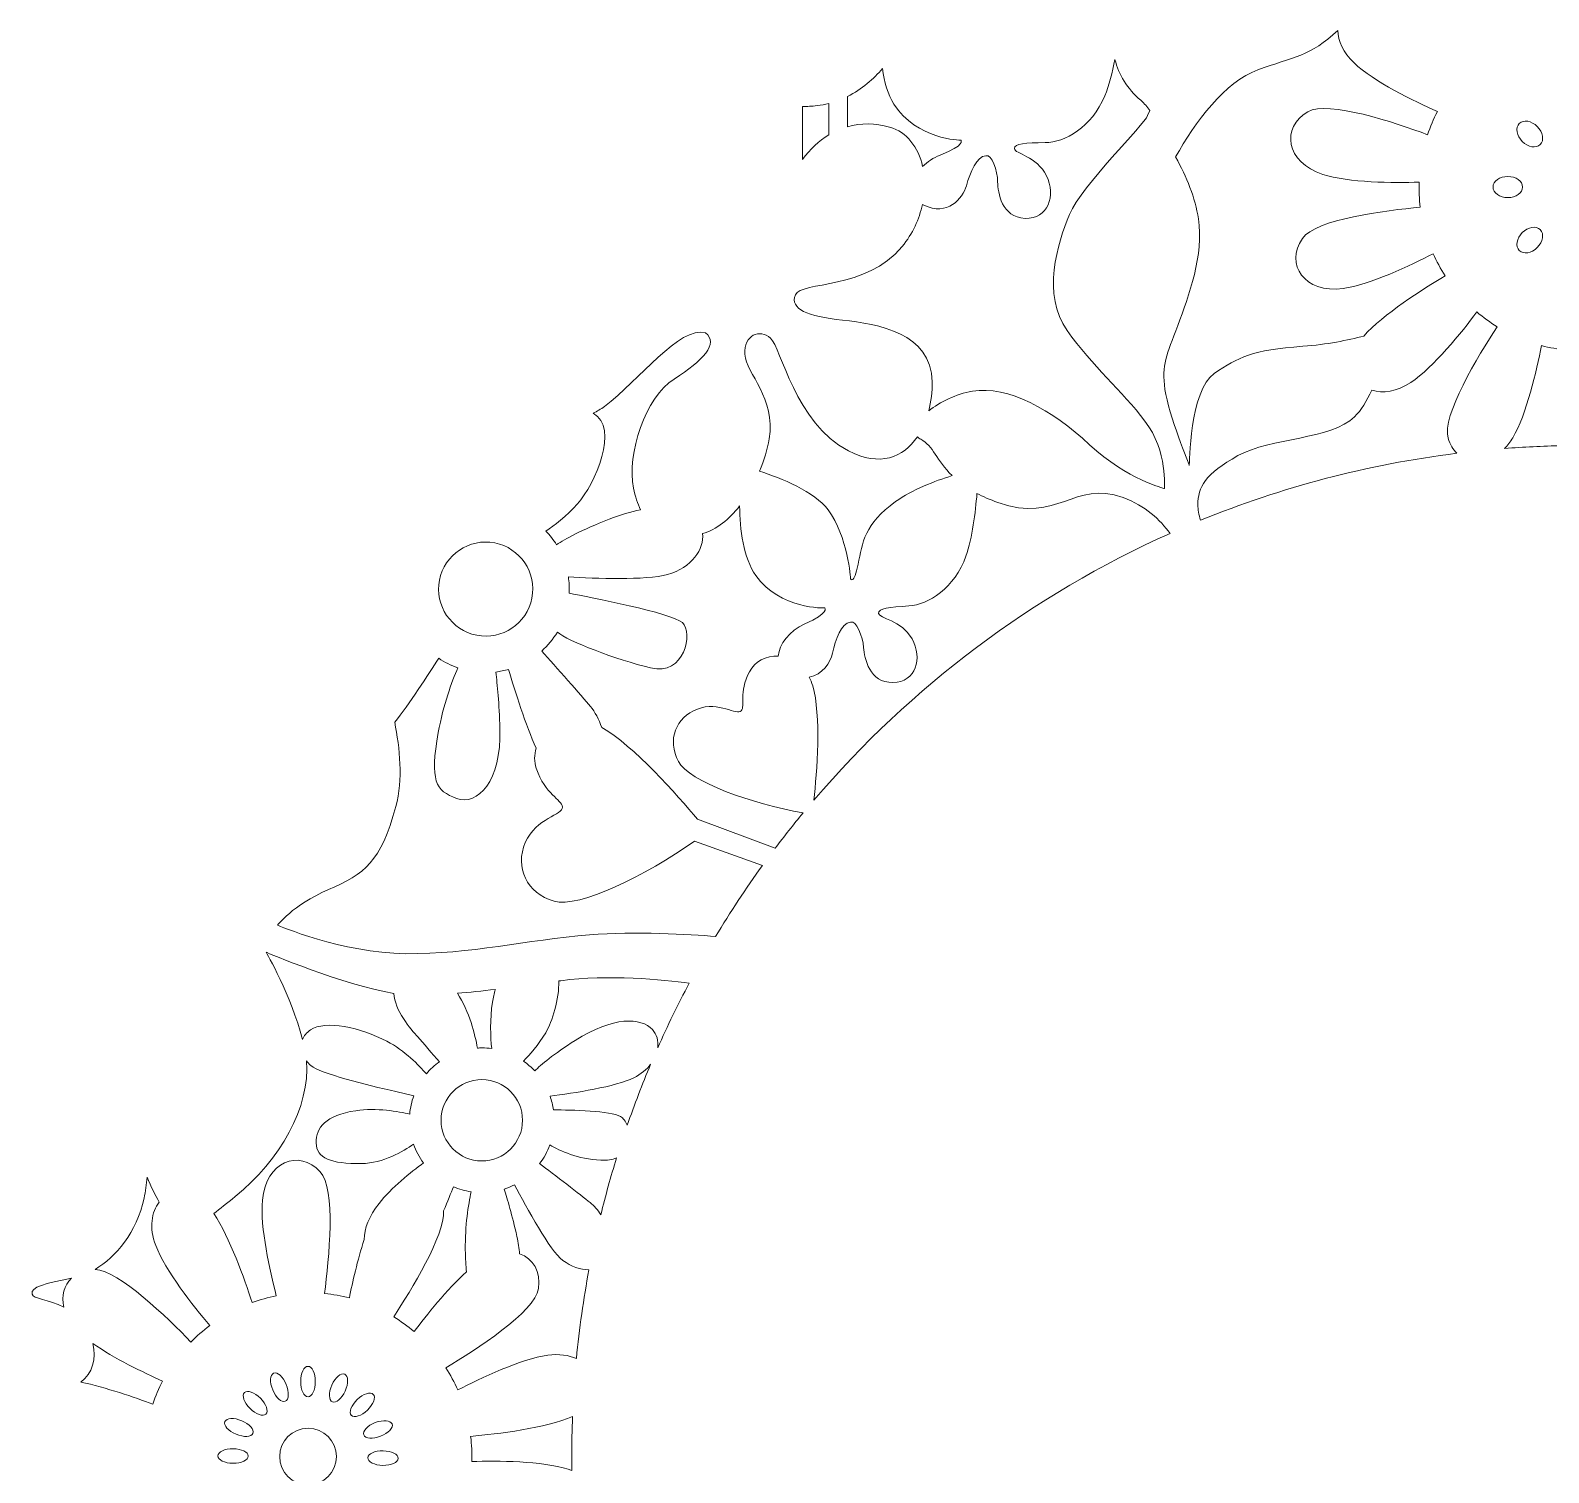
# Model space of a CAD drawing. Header units: inches. Extents: x -22.3 to 19.4, y -6.8 to 10.
# Drawn here: x -21.19 to -13.56, y 1.56 to 8.81 of the extents above; entities that cross this region are included whole.
import ezdxf

# ---------------------------------------------------------------- set-up
doc = ezdxf.new("R2010")
doc.units = ezdxf.units.IN
doc.header["$MEASUREMENT"] = 0
doc.layers.add('Layer 1', color=7, linetype='Continuous')

msp = doc.modelspace()

# ---------------------------------------------------------------- linework, layer by layer
at = {"layer": 'Layer 1', "color": 240, "lineweight": 9}
for points, knots in [([(-15.4329, 8.1741), (-15.3369, 8.3477), (-15.1826, 8.5533), (-15.02, 8.6123), (-15.02, 8.6123), (-14.843, 8.6765), (-14.754, 8.6791), (-14.6178, 8.8109), (-14.6178, 8.8109), (-14.6168, 8.7587), (-14.5913, 8.7002), (-14.5356, 8.6471), (-14.5356, 8.6471), (-14.4375, 8.5533), (-14.233, 8.4543), (-14.1164, 8.4022), (-14.1164, 8.4022), (-14.1357, 8.3651), (-14.1523, 8.3263), (-14.1658, 8.286), (-14.1658, 8.286), (-14.3295, 8.347), (-14.6658, 8.46), (-14.7678, 8.4015), (-14.7678, 8.4015), (-14.9044, 8.3232), (-14.8791, 8.1466), (-14.6926, 8.086), (-14.6926, 8.086), (-14.5634, 8.0441), (-14.3361, 8.0436), (-14.2085, 8.0473), (-14.2085, 8.0473), (-14.2098, 8.0046), (-14.2078, 7.9624), (-14.2027, 7.9212), (-14.2027, 7.9212), (-14.3765, 7.9051), (-14.7287, 7.861), (-14.7953, 7.7641), (-14.7953, 7.7641), (-14.8844, 7.6343), (-14.785, 7.4861), (-14.5906, 7.5125), (-14.5906, 7.5125), (-14.456, 7.5308), (-14.2511, 7.6289), (-14.1377, 7.6875), (-14.1377, 7.6875), (-14.1205, 7.6489), (-14.1004, 7.6118), (-14.0776, 7.5765), (-14.0776, 7.5765), (-14.1909, 7.5084), (-14.3895, 7.3815), (-14.487, 7.2734), (-14.487, 7.2734), (-14.5659, 7.2524), (-14.6722, 7.2303), (-14.7927, 7.2217), (-14.7927, 7.2217), (-15.0494, 7.2034), (-15.1167, 7.1667), (-15.2389, 7.0842), (-15.2389, 7.0842), (-15.3612, 7.0017), (-15.3642, 6.6227), (-15.3642, 6.6227), (-15.3642, 6.6227), (-15.3642, 6.6227), (-15.4681, 6.8794), (-15.4865, 7.0047), (-15.4865, 7.0047), (-15.5048, 7.13), (-15.4773, 7.1759), (-15.4223, 7.3256), (-15.4223, 7.3256), (-15.3673, 7.4754), (-15.2893, 7.6817), (-15.3184, 7.8635), (-15.3184, 7.8635), (-15.335, 7.9678), (-15.3773, 8.0742), (-15.4329, 8.1741)], [0, 0, 0, 0, 0.045455, 0.045455, 0.045455, 0.045455, 0.090909, 0.090909, 0.090909, 0.090909, 0.136364, 0.136364, 0.136364, 0.136364, 0.181818, 0.181818, 0.181818, 0.181818, 0.227273, 0.227273, 0.227273, 0.227273, 0.272727, 0.272727, 0.272727, 0.272727, 0.318182, 0.318182, 0.318182, 0.318182, 0.363636, 0.363636, 0.363636, 0.363636, 0.409091, 0.409091, 0.409091, 0.409091, 0.454545, 0.454545, 0.454545, 0.454545, 0.5, 0.5, 0.5, 0.5, 0.545455, 0.545455, 0.545455, 0.545455, 0.590909, 0.590909, 0.590909, 0.590909, 0.636364, 0.636364, 0.636364, 0.636364, 0.681818, 0.681818, 0.681818, 0.681818, 0.727273, 0.727273, 0.727273, 0.727273, 0.772727, 0.772727, 0.772727, 0.772727, 0.818182, 0.818182, 0.818182, 0.818182, 0.863636, 0.863636, 0.863636, 0.863636, 0.909091, 0.909091, 0.909091, 0.909091, 1, 1, 1, 1]), ([(-15.5629, 8.4078), (-15.5629, 8.4078), (-15.5736, 8.3831), (-15.5736, 8.3831), (-15.5736, 8.3831), (-15.5904, 8.3357), (-15.9052, 8.0316), (-15.9663, 7.8849), (-15.9663, 7.8849), (-16.0274, 7.7382), (-16.1069, 7.4815), (-15.9785, 7.3012), (-15.9785, 7.3012), (-15.8502, 7.1209), (-15.7035, 6.9986), (-15.5873, 6.8458), (-15.5873, 6.8458), (-15.4712, 6.693), (-15.4895, 6.5065), (-15.4895, 6.5065), (-15.4895, 6.5065), (-15.4895, 6.5065), (-15.6729, 6.5493), (-15.8654, 6.7266), (-15.8654, 6.7266), (-16.058, 6.9039), (-16.275, 7.0261), (-16.4553, 6.9956), (-16.4553, 6.9956), (-16.5372, 6.9817), (-16.6191, 6.9413), (-16.6747, 6.8965), (-16.6747, 6.8965), (-16.6625, 6.9432), (-16.6567, 6.9932), (-16.6574, 7.0434), (-16.6574, 7.0434), (-16.6611, 7.2885), (-16.9297, 7.3345), (-17.1078, 7.3532), (-17.1078, 7.3532), (-17.2858, 7.3719), (-17.3738, 7.4104), (-17.3454, 7.4802), (-17.3454, 7.4802), (-17.3171, 7.55), (-16.9867, 7.504), (-16.8081, 7.7236), (-16.8081, 7.7236), (-16.7555, 7.7881), (-16.7222, 7.8619), (-16.7064, 7.9352), (-16.7064, 7.9352), (-16.7041, 7.9339), (-16.7018, 7.9327), (-16.6993, 7.9315), (-16.6993, 7.9315), (-16.5813, 7.8748), (-16.5036, 7.9636), (-16.4854, 8.0296), (-16.4854, 8.0296), (-16.4672, 8.0957), (-16.4326, 8.1778), (-16.3871, 8.1802), (-16.3871, 8.1802), (-16.3573, 8.1905), (-16.3288, 8.1031), (-16.3281, 8.0489), (-16.3281, 8.0489), (-16.3274, 7.9947), (-16.3077, 7.8699), (-16.1903, 7.8653), (-16.1903, 7.8653), (-16.0729, 7.8607), (-16.0337, 7.98), (-16.0824, 8.0793), (-16.0824, 8.0793), (-16.1311, 8.1787), (-16.2423, 8.1901), (-16.2437, 8.2161), (-16.2437, 8.2161), (-16.2451, 8.242), (-16.1867, 8.2451), (-16.0891, 8.246), (-16.0891, 8.246), (-15.9916, 8.2468), (-15.8546, 8.3236), (-15.7893, 8.4811), (-15.7893, 8.4811), (-15.7674, 8.5337), (-15.7507, 8.6), (-15.738, 8.6648), (-15.738, 8.6648), (-15.7201, 8.5872), (-15.6772, 8.5191), (-15.6084, 8.4592), (-15.6084, 8.4592), (-15.5895, 8.4428), (-15.5746, 8.4256), (-15.5629, 8.4078)], [0, 0, 0, 0, 0.038462, 0.038462, 0.038462, 0.038462, 0.076923, 0.076923, 0.076923, 0.076923, 0.115385, 0.115385, 0.115385, 0.115385, 0.153846, 0.153846, 0.153846, 0.153846, 0.192308, 0.192308, 0.192308, 0.192308, 0.230769, 0.230769, 0.230769, 0.230769, 0.269231, 0.269231, 0.269231, 0.269231, 0.307692, 0.307692, 0.307692, 0.307692, 0.346154, 0.346154, 0.346154, 0.346154, 0.384615, 0.384615, 0.384615, 0.384615, 0.423077, 0.423077, 0.423077, 0.423077, 0.461538, 0.461538, 0.461538, 0.461538, 0.5, 0.5, 0.5, 0.5, 0.538462, 0.538462, 0.538462, 0.538462, 0.576923, 0.576923, 0.576923, 0.576923, 0.615385, 0.615385, 0.615385, 0.615385, 0.653846, 0.653846, 0.653846, 0.653846, 0.692308, 0.692308, 0.692308, 0.692308, 0.730769, 0.730769, 0.730769, 0.730769, 0.769231, 0.769231, 0.769231, 0.769231, 0.807692, 0.807692, 0.807692, 0.807692, 0.846154, 0.846154, 0.846154, 0.846154, 0.884615, 0.884615, 0.884615, 0.884615, 0.923077, 0.923077, 0.923077, 0.923077, 1, 1, 1, 1]), ([(-17.0832, 8.478), (-17.0832, 8.478), (-17.0832, 8.326), (-17.0832, 8.326), (-17.0832, 8.326), (-17.016, 8.3449), (-16.9442, 8.3447), (-16.8716, 8.3243), (-16.8716, 8.3243), (-16.7844, 8.2997), (-16.7271, 8.2233), (-16.7054, 8.1267), (-16.7054, 8.1267), (-16.6818, 8.1499), (-16.6516, 8.1698), (-16.6172, 8.1831), (-16.6172, 8.1831), (-16.4876, 8.2334), (-16.5128, 8.2581), (-16.5128, 8.2581), (-16.5128, 8.2581), (-16.5128, 8.2581), (-16.7364, 8.2614), (-16.85, 8.4397), (-16.85, 8.4397), (-16.8811, 8.4885), (-16.8981, 8.5521), (-16.9066, 8.6188), (-16.9066, 8.6188), (-16.9524, 8.5672), (-17.0099, 8.5147), (-17.0832, 8.478)], [0, 0, 0, 0, 0.111111, 0.111111, 0.111111, 0.111111, 0.222222, 0.222222, 0.222222, 0.222222, 0.333333, 0.333333, 0.333333, 0.333333, 0.444444, 0.444444, 0.444444, 0.444444, 0.555556, 0.555556, 0.555556, 0.555556, 0.666667, 0.666667, 0.666667, 0.666667, 0.777778, 0.777778, 0.777778, 0.777778, 1, 1, 1, 1]), ([(-17.1772, 8.2851), (-17.1772, 8.2851), (-17.1772, 8.4431), (-17.1772, 8.4431), (-17.1772, 8.4431), (-17.1959, 8.4384), (-17.2153, 8.4348), (-17.2357, 8.4324), (-17.2357, 8.4324), (-17.2624, 8.4292), (-17.287, 8.4276), (-17.3101, 8.4276), (-17.3101, 8.4276), (-17.3101, 8.4276), (-17.3101, 8.1609), (-17.3101, 8.1609), (-17.3101, 8.1609), (-17.2714, 8.2138), (-17.2264, 8.2554), (-17.1772, 8.2851)], [0, 0, 0, 0, 0.166667, 0.166667, 0.166667, 0.166667, 0.333333, 0.333333, 0.333333, 0.333333, 0.5, 0.5, 0.5, 0.5, 0.666667, 0.666667, 0.666667, 0.666667, 1, 1, 1, 1]), ([(-13.7044, 8.3422), (-13.6837, 8.363), (-13.6433, 8.3563), (-13.6142, 8.3272), (-13.6142, 8.3272), (-13.5851, 8.2981), (-13.5784, 8.2577), (-13.5991, 8.2369), (-13.5991, 8.2369), (-13.6199, 8.2161), (-13.6603, 8.2229), (-13.6894, 8.252), (-13.6894, 8.252), (-13.7185, 8.281), (-13.7252, 8.3215), (-13.7044, 8.3422)], [0, 0, 0, 0, 0.2, 0.2, 0.2, 0.2, 0.4, 0.4, 0.4, 0.4, 0.6, 0.6, 0.6, 0.6, 1, 1, 1, 1]), ([(-13.8368, 8.0227), (-13.8368, 8.0521), (-13.8035, 8.0759), (-13.7623, 8.0759), (-13.7623, 8.0759), (-13.7212, 8.0759), (-13.6879, 8.0521), (-13.6879, 8.0227), (-13.6879, 8.0227), (-13.6879, 7.9933), (-13.7212, 7.9695), (-13.7623, 7.9695), (-13.7623, 7.9695), (-13.8035, 7.9695), (-13.8368, 7.9933), (-13.8368, 8.0227)], [0, 0, 0, 0, 0.2, 0.2, 0.2, 0.2, 0.4, 0.4, 0.4, 0.4, 0.6, 0.6, 0.6, 0.6, 1, 1, 1, 1]), ([(-13.7044, 7.7032), (-13.7252, 7.724), (-13.7185, 7.7644), (-13.6894, 7.7934), (-13.6894, 7.7934), (-13.6603, 7.8225), (-13.6199, 7.8293), (-13.5991, 7.8085), (-13.5991, 7.8085), (-13.5784, 7.7877), (-13.5851, 7.7473), (-13.6142, 7.7182), (-13.6142, 7.7182), (-13.6433, 7.6892), (-13.6837, 7.6824), (-13.7044, 7.7032)], [0, 0, 0, 0, 0.2, 0.2, 0.2, 0.2, 0.4, 0.4, 0.4, 0.4, 0.6, 0.6, 0.6, 0.6, 1, 1, 1, 1]), ([(-14.0188, 6.6835), (-14.0377, 6.7026), (-14.0527, 6.7278), (-14.0622, 6.7589), (-14.0622, 6.7589), (-14.0965, 6.8714), (-13.9113, 7.1742), (-13.8155, 7.3201), (-13.8155, 7.3201), (-13.8515, 7.3422), (-13.8857, 7.367), (-13.9177, 7.3942), (-13.9177, 7.3942), (-13.9944, 7.2922), (-14.1365, 7.1148), (-14.2499, 7.0399), (-14.2499, 7.0399), (-14.322, 6.9923), (-14.3922, 6.9832), (-14.4462, 7.0013), (-14.4462, 7.0013), (-14.4711, 6.9477), (-14.5002, 6.8991), (-14.5329, 6.8672), (-14.5329, 6.8672), (-14.6521, 6.751), (-14.9547, 6.7633), (-15.1197, 6.6716), (-15.1197, 6.6716), (-15.2848, 6.5799), (-15.3214, 6.5127), (-15.3214, 6.424), (-15.3214, 6.424), (-15.3214, 6.4013), (-15.316, 6.3741), (-15.3079, 6.3463), (-15.3079, 6.3463), (-14.9018, 6.5124), (-14.4695, 6.6274), (-14.0188, 6.6835)], [0, 0, 0, 0, 0.090909, 0.090909, 0.090909, 0.090909, 0.181818, 0.181818, 0.181818, 0.181818, 0.272727, 0.272727, 0.272727, 0.272727, 0.363636, 0.363636, 0.363636, 0.363636, 0.454545, 0.454545, 0.454545, 0.454545, 0.545455, 0.545455, 0.545455, 0.545455, 0.636364, 0.636364, 0.636364, 0.636364, 0.727273, 0.727273, 0.727273, 0.727273, 0.818182, 0.818182, 0.818182, 0.818182, 1, 1, 1, 1]), ([(-17.7967, 7.29), (-17.73, 7.2359), (-17.8095, 7.1488), (-17.955, 7.0568), (-17.955, 7.0568), (-18.1004, 6.9647), (-18.1942, 6.6809), (-18.1588, 6.5077), (-18.1588, 6.5077), (-18.1504, 6.4667), (-18.139, 6.4303), (-18.1241, 6.3991), (-18.1241, 6.3991), (-18.1716, 6.3901), (-18.2242, 6.375), (-18.2817, 6.3525), (-18.2817, 6.3525), (-18.4222, 6.2975), (-18.503, 6.2521), (-18.5465, 6.2234), (-18.5465, 6.2234), (-18.5619, 6.248), (-18.5799, 6.2711), (-18.6001, 6.2921), (-18.6001, 6.2921), (-18.5588, 6.3197), (-18.4965, 6.3664), (-18.4414, 6.4287), (-18.4414, 6.4287), (-18.353, 6.5286), (-18.2289, 6.8113), (-18.362, 6.8852), (-18.362, 6.8852), (-18.3427, 6.8941), (-18.3238, 6.9054), (-18.3054, 6.9192), (-18.3054, 6.9192), (-18.1299, 7.0512), (-17.9297, 7.3245), (-17.7967, 7.29)], [0, 0, 0, 0, 0.090909, 0.090909, 0.090909, 0.090909, 0.181818, 0.181818, 0.181818, 0.181818, 0.272727, 0.272727, 0.272727, 0.272727, 0.363636, 0.363636, 0.363636, 0.363636, 0.454545, 0.454545, 0.454545, 0.454545, 0.545455, 0.545455, 0.545455, 0.545455, 0.636364, 0.636364, 0.636364, 0.636364, 0.727273, 0.727273, 0.727273, 0.727273, 0.818182, 0.818182, 0.818182, 0.818182, 1, 1, 1, 1]), ([(-16.5573, 6.5712), (-16.6354, 6.6483), (-16.6521, 6.7216), (-16.7151, 6.7541), (-16.7151, 6.7541), (-16.722, 6.7577), (-16.7275, 6.7617), (-16.7319, 6.7662), (-16.7319, 6.7662), (-16.8023, 6.6626), (-16.9206, 6.6138), (-17.0782, 6.6958), (-17.0782, 6.6958), (-17.348, 6.8363), (-17.4172, 7.2147), (-17.4706, 7.2627), (-17.4706, 7.2627), (-17.524, 7.3107), (-17.6049, 7.2798), (-17.5988, 7.1813), (-17.5988, 7.1813), (-17.5927, 7.0827), (-17.4419, 6.9616), (-17.4775, 6.7561), (-17.4775, 6.7561), (-17.4866, 6.7036), (-17.5028, 6.6481), (-17.5251, 6.5941), (-17.5251, 6.5941), (-17.4189, 6.5586), (-17.2475, 6.4901), (-17.181, 6.3996), (-17.181, 6.3996), (-17.0816, 6.2643), (-17.0676, 6.0523), (-17.0676, 6.0523), (-17.0676, 6.0523), (-17.0676, 6.0523), (-17.051, 6.0192), (-17.0297, 6.126), (-17.0297, 6.126), (-17.0085, 6.2329), (-16.999, 6.3276), (-16.8412, 6.4403), (-16.8412, 6.4403), (-16.7569, 6.5005), (-16.6441, 6.5439), (-16.5573, 6.5712)], [0, 0, 0, 0, 0.076923, 0.076923, 0.076923, 0.076923, 0.153846, 0.153846, 0.153846, 0.153846, 0.230769, 0.230769, 0.230769, 0.230769, 0.307692, 0.307692, 0.307692, 0.307692, 0.384615, 0.384615, 0.384615, 0.384615, 0.461538, 0.461538, 0.461538, 0.461538, 0.538462, 0.538462, 0.538462, 0.538462, 0.615385, 0.615385, 0.615385, 0.615385, 0.692308, 0.692308, 0.692308, 0.692308, 0.769231, 0.769231, 0.769231, 0.769231, 0.846154, 0.846154, 0.846154, 0.846154, 1, 1, 1, 1]), ([(-13.4902, 6.7216), (-13.5071, 6.8661), (-13.4844, 7.08), (-13.468, 7.2029), (-13.468, 7.2029), (-13.5106, 7.2072), (-13.5521, 7.2147), (-13.5923, 7.2251), (-13.5923, 7.2251), (-13.6172, 7.0999), (-13.6683, 6.8785), (-13.7379, 6.762), (-13.7379, 6.762), (-13.7504, 6.7411), (-13.764, 6.723), (-13.7785, 6.7076), (-13.7785, 6.7076), (-13.6831, 6.7149), (-13.587, 6.7196), (-13.4902, 6.7216)], [0, 0, 0, 0, 0.166667, 0.166667, 0.166667, 0.166667, 0.333333, 0.333333, 0.333333, 0.333333, 0.5, 0.5, 0.5, 0.5, 0.666667, 0.666667, 0.666667, 0.666667, 1, 1, 1, 1]), ([(-15.4611, 6.2806), (-15.5102, 6.3478), (-15.5855, 6.4198), (-15.6974, 6.4607), (-15.6974, 6.4607), (-15.948, 6.5524), (-16.0217, 6.3268), (-16.327, 6.4363), (-16.327, 6.4363), (-16.3673, 6.4507), (-16.402, 6.466), (-16.4321, 6.4818), (-16.4321, 6.4818), (-16.4395, 6.3869), (-16.4551, 6.2578), (-16.4873, 6.1667), (-16.4873, 6.1667), (-16.5442, 6.0059), (-16.6768, 5.922), (-16.7742, 5.9159), (-16.7742, 5.9159), (-16.8715, 5.9099), (-16.9297, 5.9036), (-16.9269, 5.8778), (-16.9269, 5.8778), (-16.9242, 5.8519), (-16.8125, 5.8465), (-16.7586, 5.7498), (-16.7586, 5.7498), (-16.7046, 5.6532), (-16.7374, 5.5321), (-16.8549, 5.5304), (-16.8549, 5.5304), (-16.9723, 5.5287), (-16.9986, 5.6522), (-17.0023, 5.7063), (-17.0023, 5.7063), (-17.0059, 5.7604), (-17.039, 5.8462), (-17.0682, 5.8343), (-17.0682, 5.8343), (-17.1135, 5.8295), (-17.1437, 5.7456), (-17.1583, 5.6787), (-17.1583, 5.6787), (-17.1688, 5.6309), (-17.2091, 5.5698), (-17.2754, 5.5573), (-17.2754, 5.5573), (-17.2689, 5.5442), (-17.2631, 5.5297), (-17.2583, 5.5139), (-17.2583, 5.5139), (-17.2141, 5.3673), (-17.2375, 5.0754), (-17.2519, 4.9395), (-17.2519, 4.9395), (-16.7648, 5.5094), (-16.154, 5.9702), (-15.4611, 6.2806)], [0, 0, 0, 0, 0.0625, 0.0625, 0.0625, 0.0625, 0.125, 0.125, 0.125, 0.125, 0.1875, 0.1875, 0.1875, 0.1875, 0.25, 0.25, 0.25, 0.25, 0.3125, 0.3125, 0.3125, 0.3125, 0.375, 0.375, 0.375, 0.375, 0.4375, 0.4375, 0.4375, 0.4375, 0.5, 0.5, 0.5, 0.5, 0.5625, 0.5625, 0.5625, 0.5625, 0.625, 0.625, 0.625, 0.625, 0.6875, 0.6875, 0.6875, 0.6875, 0.75, 0.75, 0.75, 0.75, 0.8125, 0.8125, 0.8125, 0.8125, 0.875, 0.875, 0.875, 0.875, 1, 1, 1, 1]), ([(-17.4313, 5.6637), (-17.4276, 5.723), (-17.3746, 5.7905), (-17.2982, 5.825), (-17.2982, 5.825), (-17.1714, 5.8821), (-17.1978, 5.9054), (-17.1978, 5.9054), (-17.1978, 5.9054), (-17.1978, 5.9054), (-17.4213, 5.8968), (-17.5443, 6.0688), (-17.5443, 6.0688), (-17.6074, 6.1571), (-17.6242, 6.3003), (-17.6256, 6.4188), (-17.6256, 6.4188), (-17.6781, 6.3518), (-17.7416, 6.3001), (-17.8122, 6.2794), (-17.8122, 6.2794), (-17.8033, 6.2018), (-17.8647, 6.1084), (-17.9888, 6.074), (-17.9888, 6.074), (-18.098, 6.0437), (-18.352, 6.0537), (-18.4869, 6.0618), (-18.4869, 6.0618), (-18.483, 6.035), (-18.4816, 6.0076), (-18.483, 5.9799), (-18.483, 5.9799), (-18.3814, 5.9598), (-17.9678, 5.8804), (-17.9136, 5.8316), (-17.9136, 5.8316), (-17.8594, 5.7827), (-17.9007, 5.5612), (-18.0732, 5.6036), (-18.0732, 5.6036), (-18.2458, 5.646), (-18.4903, 5.7379), (-18.5424, 5.7841), (-18.5424, 5.7841), (-18.5639, 5.7483), (-18.5905, 5.7163), (-18.6209, 5.6888), (-18.6209, 5.6888), (-18.5525, 5.612), (-18.4204, 5.4633), (-18.3757, 5.41), (-18.3757, 5.41), (-18.3531, 5.383), (-18.3331, 5.3452), (-18.3195, 5.3035), (-18.3195, 5.3035), (-18.1591, 5.215), (-17.937, 4.9621), (-17.8379, 4.8434), (-17.8379, 4.8434), (-17.8379, 4.8434), (-17.4469, 4.6968), (-17.4469, 4.6968), (-17.4469, 4.6968), (-17.4015, 4.7571), (-17.3547, 4.8163), (-17.3066, 4.8744), (-17.3066, 4.8744), (-17.5641, 4.921), (-17.8793, 5.0313), (-17.9338, 5.1334), (-17.9338, 5.1334), (-17.9916, 5.2417), (-17.9464, 5.3564), (-17.8381, 5.3972), (-17.8381, 5.3972), (-17.7298, 5.438), (-17.64, 5.3622), (-17.6178, 5.3882), (-17.6178, 5.3882), (-17.5955, 5.4143), (-17.6319, 5.4776), (-17.5763, 5.585), (-17.5763, 5.585), (-17.5503, 5.6352), (-17.492, 5.6655), (-17.4313, 5.6637)], [0, 0, 0, 0, 0.043478, 0.043478, 0.043478, 0.043478, 0.086957, 0.086957, 0.086957, 0.086957, 0.130435, 0.130435, 0.130435, 0.130435, 0.173913, 0.173913, 0.173913, 0.173913, 0.217391, 0.217391, 0.217391, 0.217391, 0.26087, 0.26087, 0.26087, 0.26087, 0.304348, 0.304348, 0.304348, 0.304348, 0.347826, 0.347826, 0.347826, 0.347826, 0.391304, 0.391304, 0.391304, 0.391304, 0.434783, 0.434783, 0.434783, 0.434783, 0.478261, 0.478261, 0.478261, 0.478261, 0.521739, 0.521739, 0.521739, 0.521739, 0.565217, 0.565217, 0.565217, 0.565217, 0.608696, 0.608696, 0.608696, 0.608696, 0.652174, 0.652174, 0.652174, 0.652174, 0.695652, 0.695652, 0.695652, 0.695652, 0.73913, 0.73913, 0.73913, 0.73913, 0.782609, 0.782609, 0.782609, 0.782609, 0.826087, 0.826087, 0.826087, 0.826087, 0.869565, 0.869565, 0.869565, 0.869565, 0.913043, 0.913043, 0.913043, 0.913043, 1, 1, 1, 1]), ([(-18.8575, 6.2328), (-18.7293, 6.2077), (-18.6456, 6.0834), (-18.6706, 5.9552), (-18.6706, 5.9552), (-18.6956, 5.8269), (-18.8199, 5.7432), (-18.9482, 5.7682), (-18.9482, 5.7682), (-19.0765, 5.7933), (-19.1602, 5.9176), (-19.1351, 6.0459), (-19.1351, 6.0459), (-19.1101, 6.1741), (-18.9858, 6.2578), (-18.8575, 6.2328)], [0, 0, 0, 0, 0.2, 0.2, 0.2, 0.2, 0.4, 0.4, 0.4, 0.4, 0.6, 0.6, 0.6, 0.6, 1, 1, 1, 1]), ([(-19.3606, 5.3302), (-19.3344, 5.2021), (-19.3182, 5.0423), (-19.3551, 4.9063), (-19.3551, 4.9063), (-19.4307, 4.6271), (-19.5109, 4.5684), (-19.6938, 4.4887), (-19.6938, 4.4887), (-19.8767, 4.409), (-19.9492, 4.3099), (-19.9492, 4.3099), (-19.9492, 4.3099), (-19.9492, 4.3099), (-19.6282, 4.1698), (-19.3038, 4.1665), (-19.3038, 4.1665), (-18.9794, 4.1632), (-18.6997, 4.2354), (-18.3803, 4.2613), (-18.3803, 4.2613), (-18.1502, 4.28), (-17.8796, 4.2637), (-17.7464, 4.2532), (-17.7464, 4.2532), (-17.673, 4.3754), (-17.5946, 4.4942), (-17.5114, 4.6094), (-17.5114, 4.6094), (-17.5114, 4.6094), (-17.8523, 4.7325), (-17.8523, 4.7325), (-17.8523, 4.7325), (-18.0993, 4.559), (-18.4326, 4.3943), (-18.5592, 4.4304), (-18.5592, 4.4304), (-18.6975, 4.4699), (-18.7572, 4.6013), (-18.7035, 4.7258), (-18.7035, 4.7258), (-18.6498, 4.8502), (-18.5128, 4.8641), (-18.5167, 4.9041), (-18.5167, 4.9041), (-18.5205, 4.9439), (-18.6034, 4.9648), (-18.6486, 5.0991), (-18.6486, 5.0991), (-18.6596, 5.1316), (-18.659, 5.167), (-18.6488, 5.2005), (-18.6488, 5.2005), (-18.7009, 5.3127), (-18.7556, 5.4877), (-18.7875, 5.5963), (-18.7875, 5.5963), (-18.8085, 5.5902), (-18.8301, 5.5859), (-18.8521, 5.5832), (-18.8521, 5.5832), (-18.844, 5.5204), (-18.8352, 5.4261), (-18.8314, 5.2974), (-18.8314, 5.2974), (-18.8236, 5.0331), (-18.9432, 4.9089), (-19.049, 4.9476), (-19.049, 4.9476), (-19.1548, 4.9862), (-19.1849, 5.0353), (-19.141, 5.2786), (-19.141, 5.2786), (-19.1155, 5.4198), (-19.0736, 5.5335), (-19.0429, 5.6041), (-19.0429, 5.6041), (-19.0775, 5.6163), (-19.1097, 5.6327), (-19.139, 5.6527), (-19.139, 5.6527), (-19.1889, 5.574), (-19.29, 5.4175), (-19.3606, 5.3302)], [0, 0, 0, 0, 0.045455, 0.045455, 0.045455, 0.045455, 0.090909, 0.090909, 0.090909, 0.090909, 0.136364, 0.136364, 0.136364, 0.136364, 0.181818, 0.181818, 0.181818, 0.181818, 0.227273, 0.227273, 0.227273, 0.227273, 0.272727, 0.272727, 0.272727, 0.272727, 0.318182, 0.318182, 0.318182, 0.318182, 0.363636, 0.363636, 0.363636, 0.363636, 0.409091, 0.409091, 0.409091, 0.409091, 0.454545, 0.454545, 0.454545, 0.454545, 0.5, 0.5, 0.5, 0.5, 0.545455, 0.545455, 0.545455, 0.545455, 0.590909, 0.590909, 0.590909, 0.590909, 0.636364, 0.636364, 0.636364, 0.636364, 0.681818, 0.681818, 0.681818, 0.681818, 0.727273, 0.727273, 0.727273, 0.727273, 0.772727, 0.772727, 0.772727, 0.772727, 0.818182, 0.818182, 0.818182, 0.818182, 0.863636, 0.863636, 0.863636, 0.863636, 0.909091, 0.909091, 0.909091, 0.909091, 1, 1, 1, 1]), ([(-19.8241, 3.7348), (-19.8172, 3.7526), (-19.8042, 3.7693), (-19.7838, 3.7833), (-19.7838, 3.7833), (-19.7104, 3.8336), (-19.5317, 3.7953), (-19.4003, 3.7264), (-19.4003, 3.7264), (-19.3099, 3.679), (-19.2376, 3.6041), (-19.2013, 3.562), (-19.2013, 3.562), (-19.1821, 3.585), (-19.1601, 3.6055), (-19.1358, 3.6232), (-19.1358, 3.6232), (-19.17, 3.6612), (-19.2183, 3.7196), (-19.2444, 3.7477), (-19.2444, 3.7477), (-19.2802, 3.7862), (-19.3608, 3.8822), (-19.3645, 3.9668), (-19.3645, 3.9668), (-19.6185, 4.0084), (-20.0066, 4.1737), (-20.0066, 4.1737), (-20.0066, 4.1737), (-20.0066, 4.1737), (-19.881, 3.9547), (-19.8241, 3.7348)], [0, 0, 0, 0, 0.111111, 0.111111, 0.111111, 0.111111, 0.222222, 0.222222, 0.222222, 0.222222, 0.333333, 0.333333, 0.333333, 0.333333, 0.444444, 0.444444, 0.444444, 0.444444, 0.555556, 0.555556, 0.555556, 0.555556, 0.666667, 0.666667, 0.666667, 0.666667, 0.777778, 0.777778, 0.777778, 0.777778, 1, 1, 1, 1]), ([(-18.6564, 3.5769), (-18.6243, 3.6085), (-18.5631, 3.6604), (-18.4528, 3.7302), (-18.4528, 3.7302), (-18.2602, 3.8523), (-18.1211, 3.8461), (-18.0647, 3.7849), (-18.0647, 3.7849), (-18.0424, 3.7609), (-18.0332, 3.7275), (-18.0377, 3.6923), (-18.0377, 3.6923), (-17.9887, 3.8031), (-17.9358, 3.9118), (-17.8793, 4.0183), (-17.8793, 4.0183), (-18.008, 4.0351), (-18.2887, 4.0635), (-18.5243, 4.0307), (-18.5243, 4.0307), (-18.5243, 4.0307), (-18.5349, 4.0293), (-18.5349, 4.0293), (-18.5349, 4.0293), (-18.5332, 3.9376), (-18.5672, 3.8261), (-18.6011, 3.7686), (-18.6011, 3.7686), (-18.6376, 3.7066), (-18.6828, 3.6566), (-18.7133, 3.6264), (-18.7133, 3.6264), (-18.6927, 3.6119), (-18.6736, 3.5952), (-18.6564, 3.5769)], [0, 0, 0, 0, 0.1, 0.1, 0.1, 0.1, 0.2, 0.2, 0.2, 0.2, 0.3, 0.3, 0.3, 0.3, 0.4, 0.4, 0.4, 0.4, 0.5, 0.5, 0.5, 0.5, 0.6, 0.6, 0.6, 0.6, 0.7, 0.7, 0.7, 0.7, 0.8, 0.8, 0.8, 0.8, 1, 1, 1, 1]), ([(-19.0453, 3.9676), (-18.9846, 3.8751), (-18.9564, 3.7596), (-18.9442, 3.6917), (-18.9442, 3.6917), (-18.9368, 3.6922), (-18.9295, 3.6924), (-18.922, 3.6924), (-18.922, 3.6924), (-18.9053, 3.6924), (-18.8888, 3.6912), (-18.8727, 3.689), (-18.8727, 3.689), (-18.8786, 3.747), (-18.883, 3.8364), (-18.8684, 3.9231), (-18.8684, 3.9231), (-18.8647, 3.9449), (-18.86, 3.9663), (-18.8542, 3.9869), (-18.8542, 3.9869), (-18.9213, 3.9789), (-18.9837, 3.9724), (-19.0453, 3.9676)], [0, 0, 0, 0, 0.142857, 0.142857, 0.142857, 0.142857, 0.285714, 0.285714, 0.285714, 0.285714, 0.428571, 0.428571, 0.428571, 0.428571, 0.571429, 0.571429, 0.571429, 0.571429, 0.714286, 0.714286, 0.714286, 0.714286, 1, 1, 1, 1]), ([(-19.5143, 2.7284), (-19.5136, 2.7839), (-19.4883, 2.8478), (-19.4392, 2.9104), (-19.4392, 2.9104), (-19.3782, 2.9883), (-19.278, 3.0681), (-19.2159, 3.114), (-19.2159, 3.114), (-19.2368, 3.1425), (-19.2536, 3.1742), (-19.2655, 3.2081), (-19.2655, 3.2081), (-19.3169, 3.1722), (-19.4193, 3.1117), (-19.5277, 3.1107), (-19.5277, 3.1107), (-19.682, 3.1093), (-19.7538, 3.1368), (-19.7553, 3.2148), (-19.7553, 3.2148), (-19.7567, 3.2927), (-19.7078, 3.3538), (-19.5565, 3.3766), (-19.5565, 3.3766), (-19.4506, 3.3926), (-19.341, 3.3726), (-19.2848, 3.3592), (-19.2848, 3.3592), (-19.2821, 3.3916), (-19.2752, 3.4228), (-19.2645, 3.4522), (-19.2645, 3.4522), (-19.2645, 3.4522), (-19.3547, 3.4727), (-19.3547, 3.4727), (-19.3547, 3.4727), (-19.5029, 3.5065), (-19.7305, 3.5617), (-19.7825, 3.6045), (-19.7825, 3.6045), (-19.7904, 3.611), (-19.7976, 3.6185), (-19.8039, 3.6267), (-19.8039, 3.6267), (-19.7853, 3.3978), (-19.9366, 3.1261), (-20.1625, 2.9449), (-20.1625, 2.9449), (-20.2048, 2.911), (-20.24, 2.8829), (-20.2693, 2.8595), (-20.2693, 2.8595), (-20.1903, 2.7371), (-20.1165, 2.5312), (-20.0774, 2.4119), (-20.0774, 2.4119), (-20.0381, 2.4261), (-19.9975, 2.4375), (-19.9558, 2.4457), (-19.9558, 2.4457), (-19.9878, 2.5693), (-20.0379, 2.7909), (-20.0258, 2.9261), (-20.0258, 2.9261), (-20.0083, 3.1215), (-19.8418, 3.1855), (-19.735, 3.0698), (-19.735, 3.0698), (-19.6552, 2.9833), (-19.6906, 2.63), (-19.7135, 2.457), (-19.7135, 2.457), (-19.6707, 2.4527), (-19.6289, 2.4451), (-19.5884, 2.4346), (-19.5884, 2.4346), (-19.5731, 2.5117), (-19.5477, 2.6253), (-19.5143, 2.7284)], [0, 0, 0, 0, 0.047619, 0.047619, 0.047619, 0.047619, 0.095238, 0.095238, 0.095238, 0.095238, 0.142857, 0.142857, 0.142857, 0.142857, 0.190476, 0.190476, 0.190476, 0.190476, 0.238095, 0.238095, 0.238095, 0.238095, 0.285714, 0.285714, 0.285714, 0.285714, 0.333333, 0.333333, 0.333333, 0.333333, 0.380952, 0.380952, 0.380952, 0.380952, 0.428571, 0.428571, 0.428571, 0.428571, 0.47619, 0.47619, 0.47619, 0.47619, 0.52381, 0.52381, 0.52381, 0.52381, 0.571429, 0.571429, 0.571429, 0.571429, 0.619048, 0.619048, 0.619048, 0.619048, 0.666667, 0.666667, 0.666667, 0.666667, 0.714286, 0.714286, 0.714286, 0.714286, 0.761905, 0.761905, 0.761905, 0.761905, 0.809524, 0.809524, 0.809524, 0.809524, 0.857143, 0.857143, 0.857143, 0.857143, 0.904762, 0.904762, 0.904762, 0.904762, 1, 1, 1, 1]), ([(-18.0733, 3.6099), (-18.0932, 3.5841), (-18.1214, 3.5604), (-18.1581, 3.542), (-18.1581, 3.542), (-18.2458, 3.4983), (-18.4632, 3.4648), (-18.5791, 3.4494), (-18.5791, 3.4494), (-18.5714, 3.4274), (-18.5657, 3.4043), (-18.5623, 3.3806), (-18.5623, 3.3806), (-18.4727, 3.3802), (-18.2725, 3.3763), (-18.2255, 3.348), (-18.2255, 3.348), (-18.2117, 3.3397), (-18.1994, 3.3235), (-18.1908, 3.3035), (-18.1908, 3.3035), (-18.1548, 3.4072), (-18.1156, 3.5094), (-18.0733, 3.6099)], [0, 0, 0, 0, 0.142857, 0.142857, 0.142857, 0.142857, 0.285714, 0.285714, 0.285714, 0.285714, 0.428571, 0.428571, 0.428571, 0.428571, 0.571429, 0.571429, 0.571429, 0.571429, 0.714286, 0.714286, 0.714286, 0.714286, 1, 1, 1, 1]), ([(-18.9222, 3.5335), (-18.8091, 3.5334), (-18.7175, 3.4416), (-18.7176, 3.3286), (-18.7176, 3.3286), (-18.7177, 3.2155), (-18.8094, 3.1239), (-18.9225, 3.1239), (-18.9225, 3.1239), (-19.0356, 3.124), (-19.1272, 3.2158), (-19.1271, 3.3289), (-19.1271, 3.3289), (-19.127, 3.442), (-19.0353, 3.5336), (-18.9222, 3.5335)], [0, 0, 0, 0, 0.2, 0.2, 0.2, 0.2, 0.4, 0.4, 0.4, 0.4, 0.6, 0.6, 0.6, 0.6, 1, 1, 1, 1]), ([(-18.2447, 3.1389), (-18.2652, 3.1307), (-18.2911, 3.1265), (-18.3234, 3.128), (-18.3234, 3.128), (-18.4396, 3.1337), (-18.5285, 3.1738), (-18.5805, 3.2044), (-18.5805, 3.2044), (-18.5928, 3.1704), (-18.6101, 3.1389), (-18.6314, 3.1105), (-18.6314, 3.1105), (-18.5606, 3.0566), (-18.4238, 2.9521), (-18.3771, 2.9141), (-18.3771, 2.9141), (-18.3583, 2.8989), (-18.3399, 2.8777), (-18.3238, 2.8531), (-18.3238, 2.8531), (-18.3002, 2.9495), (-18.2738, 3.0448), (-18.2447, 3.1389)], [0, 0, 0, 0, 0.142857, 0.142857, 0.142857, 0.142857, 0.285714, 0.285714, 0.285714, 0.285714, 0.428571, 0.428571, 0.428571, 0.428571, 0.571429, 0.571429, 0.571429, 0.571429, 0.714286, 0.714286, 0.714286, 0.714286, 1, 1, 1, 1]), ([(-20.6049, 3.0424), (-20.6087, 3.0054), (-20.6139, 2.97), (-20.6209, 2.9375), (-20.6209, 2.9375), (-20.6585, 2.7635), (-20.7616, 2.641), (-20.8675, 2.5785), (-20.8675, 2.5785), (-20.7461, 2.5726), (-20.503, 2.3353), (-20.3856, 2.2131), (-20.3856, 2.2131), (-20.3561, 2.2432), (-20.3244, 2.271), (-20.2907, 2.2963), (-20.2907, 2.2963), (-20.3731, 2.3938), (-20.5145, 2.5718), (-20.5623, 2.6989), (-20.5623, 2.6989), (-20.5964, 2.7898), (-20.5837, 2.8675), (-20.5444, 2.9158), (-20.5444, 2.9158), (-20.5654, 2.9525), (-20.5864, 2.9948), (-20.6049, 3.0424)], [0, 0, 0, 0, 0.125, 0.125, 0.125, 0.125, 0.25, 0.25, 0.25, 0.25, 0.375, 0.375, 0.375, 0.375, 0.5, 0.5, 0.5, 0.5, 0.625, 0.625, 0.625, 0.625, 0.75, 0.75, 0.75, 0.75, 1, 1, 1, 1]), ([(-18.9994, 2.5656), (-19.0029, 2.5959), (-19.0048, 2.6323), (-19.0054, 2.6763), (-19.0054, 2.6763), (-19.0071, 2.8004), (-18.9902, 2.9039), (-18.9758, 2.9689), (-18.9758, 2.9689), (-19.0072, 2.9736), (-19.0373, 2.9822), (-19.0655, 2.9943), (-19.0655, 2.9943), (-19.0776, 2.9634), (-19.0949, 2.9198), (-19.1142, 2.8733), (-19.1142, 2.8733), (-19.1104, 2.7451), (-19.2763, 2.4748), (-19.3653, 2.3395), (-19.3653, 2.3395), (-19.3293, 2.3174), (-19.2951, 2.2926), (-19.2631, 2.2654), (-19.2631, 2.2654), (-19.2013, 2.3475), (-19.0969, 2.4786), (-18.9994, 2.5656)], [0, 0, 0, 0, 0.125, 0.125, 0.125, 0.125, 0.25, 0.25, 0.25, 0.25, 0.375, 0.375, 0.375, 0.375, 0.5, 0.5, 0.5, 0.5, 0.625, 0.625, 0.625, 0.625, 0.75, 0.75, 0.75, 0.75, 1, 1, 1, 1]), ([(-18.3835, 2.5767), (-18.4249, 2.5757), (-18.4722, 2.5919), (-18.5149, 2.6239), (-18.5149, 2.6239), (-18.5805, 2.6732), (-18.6968, 2.8869), (-18.7576, 3.0044), (-18.7576, 3.0044), (-18.7745, 2.9958), (-18.7921, 2.9885), (-18.8103, 2.9826), (-18.8103, 2.9826), (-18.7931, 2.9306), (-18.77, 2.852), (-18.7455, 2.7433), (-18.7455, 2.7433), (-18.7386, 2.7127), (-18.7342, 2.684), (-18.732, 2.6572), (-18.732, 2.6572), (-18.665, 2.6335), (-18.624, 2.5674), (-18.6373, 2.4815), (-18.6373, 2.4815), (-18.6552, 2.3652), (-18.9537, 2.1728), (-19.1033, 2.083), (-19.1033, 2.083), (-19.0806, 2.0477), (-19.0604, 2.0106), (-19.0432, 1.972), (-19.0432, 1.972), (-18.9298, 2.0306), (-18.7248, 2.1286), (-18.5903, 2.1468), (-18.5903, 2.1468), (-18.5335, 2.1545), (-18.4848, 2.1472), (-18.4466, 2.1299), (-18.4466, 2.1299), (-18.4321, 2.2809), (-18.4109, 2.4299), (-18.3835, 2.5767)], [0, 0, 0, 0, 0.083333, 0.083333, 0.083333, 0.083333, 0.166667, 0.166667, 0.166667, 0.166667, 0.25, 0.25, 0.25, 0.25, 0.333333, 0.333333, 0.333333, 0.333333, 0.416667, 0.416667, 0.416667, 0.416667, 0.5, 0.5, 0.5, 0.5, 0.583333, 0.583333, 0.583333, 0.583333, 0.666667, 0.666667, 0.666667, 0.666667, 0.75, 0.75, 0.75, 0.75, 0.833333, 0.833333, 0.833333, 0.833333, 1, 1, 1, 1]), ([(-20.9859, 2.5336), (-21.116, 2.5084), (-21.1928, 2.4894), (-21.1844, 2.4545), (-21.1844, 2.4545), (-21.1786, 2.4298), (-21.1019, 2.4281), (-21.0245, 2.3881), (-21.0245, 2.3881), (-21.0377, 2.445), (-21.0227, 2.498), (-20.9859, 2.5336)], [0, 0, 0, 0, 0.25, 0.25, 0.25, 0.25, 0.5, 0.5, 0.5, 0.5, 1, 1, 1, 1]), ([(-20.8789, 2.2064), (-20.8603, 2.1302), (-20.8793, 2.0539), (-20.9396, 2.0118), (-20.9396, 2.0118), (-20.812, 1.9841), (-20.668, 1.9343), (-20.5772, 1.9005), (-20.5772, 1.9005), (-20.5637, 1.9408), (-20.5471, 1.9796), (-20.5278, 2.0167), (-20.5278, 2.0167), (-20.6217, 2.0586), (-20.7724, 2.1309), (-20.8789, 2.2064)], [0, 0, 0, 0, 0.2, 0.2, 0.2, 0.2, 0.4, 0.4, 0.4, 0.4, 0.6, 0.6, 0.6, 0.6, 1, 1, 1, 1]), ([(-19.9692, 2.0565), (-19.9504, 2.0642), (-19.9222, 2.0388), (-19.9061, 1.9998), (-19.9061, 1.9998), (-19.8901, 1.9608), (-19.8922, 1.9229), (-19.9109, 1.9152), (-19.9109, 1.9152), (-19.9296, 1.9075), (-19.9579, 1.9328), (-19.9739, 1.9718), (-19.9739, 1.9718), (-19.99, 2.0109), (-19.9879, 2.0487), (-19.9692, 2.0565)], [0, 0, 0, 0, 0.2, 0.2, 0.2, 0.2, 0.4, 0.4, 0.4, 0.4, 0.6, 0.6, 0.6, 0.6, 1, 1, 1, 1]), ([(-19.7963, 2.0907), (-19.7761, 2.0907), (-19.7597, 2.0565), (-19.7597, 2.0143), (-19.7597, 2.0143), (-19.7597, 1.9721), (-19.7761, 1.9379), (-19.7963, 1.9379), (-19.7963, 1.9379), (-19.8166, 1.9379), (-19.833, 1.9721), (-19.833, 2.0143), (-19.833, 2.0143), (-19.833, 2.0565), (-19.8166, 2.0907), (-19.7963, 2.0907)], [0, 0, 0, 0, 0.2, 0.2, 0.2, 0.2, 0.4, 0.4, 0.4, 0.4, 0.6, 0.6, 0.6, 0.6, 1, 1, 1, 1]), ([(-19.6118, 2.0515), (-19.5934, 2.0432), (-19.5923, 2.0053), (-19.6094, 1.9667), (-19.6094, 1.9667), (-19.6266, 1.9282), (-19.6555, 1.9036), (-19.674, 1.9119), (-19.674, 1.9119), (-19.6925, 1.9201), (-19.6936, 1.958), (-19.6764, 1.9966), (-19.6764, 1.9966), (-19.6593, 2.0351), (-19.6304, 2.0597), (-19.6118, 2.0515)], [0, 0, 0, 0, 0.2, 0.2, 0.2, 0.2, 0.4, 0.4, 0.4, 0.4, 0.6, 0.6, 0.6, 0.6, 1, 1, 1, 1]), ([(-20.1159, 1.959), (-20.1015, 1.9732), (-20.0658, 1.9605), (-20.036, 1.9306), (-20.036, 1.9306), (-20.0063, 1.9006), (-19.9939, 1.8648), (-20.0082, 1.8505), (-20.0082, 1.8505), (-20.0226, 1.8363), (-20.0584, 1.849), (-20.0881, 1.8789), (-20.0881, 1.8789), (-20.1178, 1.9088), (-20.1303, 1.9447), (-20.1159, 1.959)], [0, 0, 0, 0, 0.2, 0.2, 0.2, 0.2, 0.4, 0.4, 0.4, 0.4, 0.6, 0.6, 0.6, 0.6, 1, 1, 1, 1]), ([(-19.4679, 1.9499), (-19.4539, 1.9352), (-19.4674, 1.8997), (-19.4979, 1.8707), (-19.4979, 1.8707), (-19.5285, 1.8416), (-19.5646, 1.8299), (-19.5786, 1.8445), (-19.5786, 1.8445), (-19.5925, 1.8592), (-19.5791, 1.8947), (-19.5485, 1.9238), (-19.5485, 1.9238), (-19.5179, 1.9529), (-19.4819, 1.9646), (-19.4679, 1.9499)], [0, 0, 0, 0, 0.2, 0.2, 0.2, 0.2, 0.4, 0.4, 0.4, 0.4, 0.6, 0.6, 0.6, 0.6, 1, 1, 1, 1]), ([(-20.2144, 1.8129), (-20.2066, 1.8316), (-20.1687, 1.8334), (-20.1298, 1.8171), (-20.1298, 1.8171), (-20.0909, 1.8007), (-20.0657, 1.7723), (-20.0736, 1.7537), (-20.0736, 1.7537), (-20.0814, 1.735), (-20.1193, 1.7331), (-20.1582, 1.7495), (-20.1582, 1.7495), (-20.1971, 1.7658), (-20.2223, 1.7942), (-20.2144, 1.8129)], [0, 0, 0, 0, 0.2, 0.2, 0.2, 0.2, 0.4, 0.4, 0.4, 0.4, 0.6, 0.6, 0.6, 0.6, 1, 1, 1, 1]), ([(-18.4661, 1.8386), (-18.5986, 1.7802), (-18.8428, 1.7507), (-18.9784, 1.7383), (-18.9784, 1.7383), (-18.9734, 1.697), (-18.9713, 1.6549), (-18.9727, 1.6121), (-18.9727, 1.6121), (-18.8451, 1.6157), (-18.6178, 1.6151), (-18.4886, 1.5732), (-18.4886, 1.5732), (-18.4822, 1.5711), (-18.476, 1.5688), (-18.47, 1.5665), (-18.47, 1.5665), (-18.4703, 1.59), (-18.4704, 1.6136), (-18.4704, 1.6371), (-18.4704, 1.6371), (-18.4704, 1.7046), (-18.4688, 1.7717), (-18.4661, 1.8386)], [0, 0, 0, 0, 0.142857, 0.142857, 0.142857, 0.142857, 0.285714, 0.285714, 0.285714, 0.285714, 0.428571, 0.428571, 0.428571, 0.428571, 0.571429, 0.571429, 0.571429, 0.571429, 0.714286, 0.714286, 0.714286, 0.714286, 1, 1, 1, 1]), ([(-19.7963, 1.7796), (-19.7177, 1.7796), (-19.6539, 1.7158), (-19.6539, 1.6371), (-19.6539, 1.6371), (-19.6539, 1.5585), (-19.7177, 1.4947), (-19.7963, 1.4947), (-19.7963, 1.4947), (-19.875, 1.4947), (-19.9388, 1.5585), (-19.9388, 1.6371), (-19.9388, 1.6371), (-19.9388, 1.7158), (-19.875, 1.7796), (-19.7963, 1.7796)], [0, 0, 0, 0, 0.2, 0.2, 0.2, 0.2, 0.4, 0.4, 0.4, 0.4, 0.6, 0.6, 0.6, 0.6, 1, 1, 1, 1]), ([(-19.3735, 1.8011), (-19.3662, 1.7823), (-19.3921, 1.7546), (-19.4315, 1.7393), (-19.4315, 1.7393), (-19.4708, 1.7241), (-19.5086, 1.727), (-19.516, 1.7459), (-19.516, 1.7459), (-19.5233, 1.7648), (-19.4973, 1.7925), (-19.458, 1.8077), (-19.458, 1.8077), (-19.4186, 1.823), (-19.3808, 1.82), (-19.3735, 1.8011)], [0, 0, 0, 0, 0.2, 0.2, 0.2, 0.2, 0.4, 0.4, 0.4, 0.4, 0.6, 0.6, 0.6, 0.6, 1, 1, 1, 1]), ([(-20.2499, 1.6403), (-20.2497, 1.6606), (-20.2154, 1.6767), (-20.1732, 1.6764), (-20.1732, 1.6764), (-20.131, 1.6761), (-20.0969, 1.6595), (-20.097, 1.6392), (-20.097, 1.6392), (-20.0972, 1.619), (-20.1315, 1.6028), (-20.1737, 1.6031), (-20.1737, 1.6031), (-20.2159, 1.6034), (-20.25, 1.6201), (-20.2499, 1.6403)], [0, 0, 0, 0, 0.2, 0.2, 0.2, 0.2, 0.4, 0.4, 0.4, 0.4, 0.6, 0.6, 0.6, 0.6, 1, 1, 1, 1]), ([(-19.3429, 1.6276), (-19.3433, 1.6074), (-19.3779, 1.5917), (-19.4201, 1.5926), (-19.4201, 1.5926), (-19.4622, 1.5935), (-19.4961, 1.6106), (-19.4957, 1.6308), (-19.4957, 1.6308), (-19.4953, 1.6511), (-19.4607, 1.6668), (-19.4185, 1.6659), (-19.4185, 1.6659), (-19.3763, 1.665), (-19.3425, 1.6479), (-19.3429, 1.6276)], [0, 0, 0, 0, 0.2, 0.2, 0.2, 0.2, 0.4, 0.4, 0.4, 0.4, 0.6, 0.6, 0.6, 0.6, 1, 1, 1, 1])]:
    msp.add_open_spline(points, degree=3, knots=knots, dxfattribs=at)

doc.saveas('drawing.dxf')
